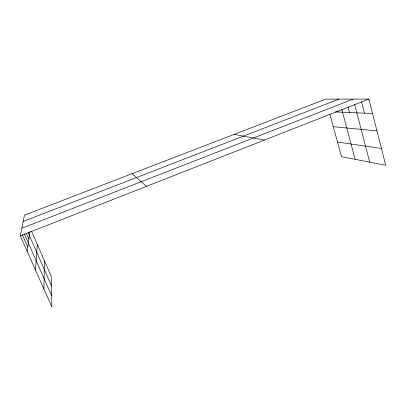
<?xml version="1.0" encoding="UTF-8"?>
<svg xmlns="http://www.w3.org/2000/svg" width="406" height="406" viewBox="0 0 406 406"><rect width="100%" height="100%" fill="white"/><g stroke="black" fill="none" stroke-linecap="round" stroke-linejoin="round"><path stroke-width="0.61" d="M43.878 288.935L44.447 260.804M35.5 270.071L37.322 244.529M27.212 251.41L29.836 231.887M31.556 231.359L51.252 276.349L51.861 306.906L20.3 235.861L24.456 215.134L325.719 99.115L368.892 99.094L385.7 165.293L341.482 156.65L329.941 114.533M20.3 235.861L368.892 99.094M21.828 228.248L353.235 99.1M23.193 221.437L339.035 99.11M335.148 111.889L372.561 113.533M333.275 126.692L376.966 130.894M337.467 142.004L381.432 148.489M234.181 134.366L264.458 140.07M132.082 173.687L146.454 186.364M22.325 234.749L27.791 247.081M24.335 233.917L51.638 295.72M29.176 231.902L29.684 233.049M28.126 232.653L51.44 285.677M26.329 233.374L28.862 239.124M337.619 110.838L337.939 112.01M341.745 109.234L355.159 159.325M348.064 107.032L349.515 112.518M354.641 104.479L369.709 162.167M361.497 101.546L364.497 113.178"/></g></svg>
